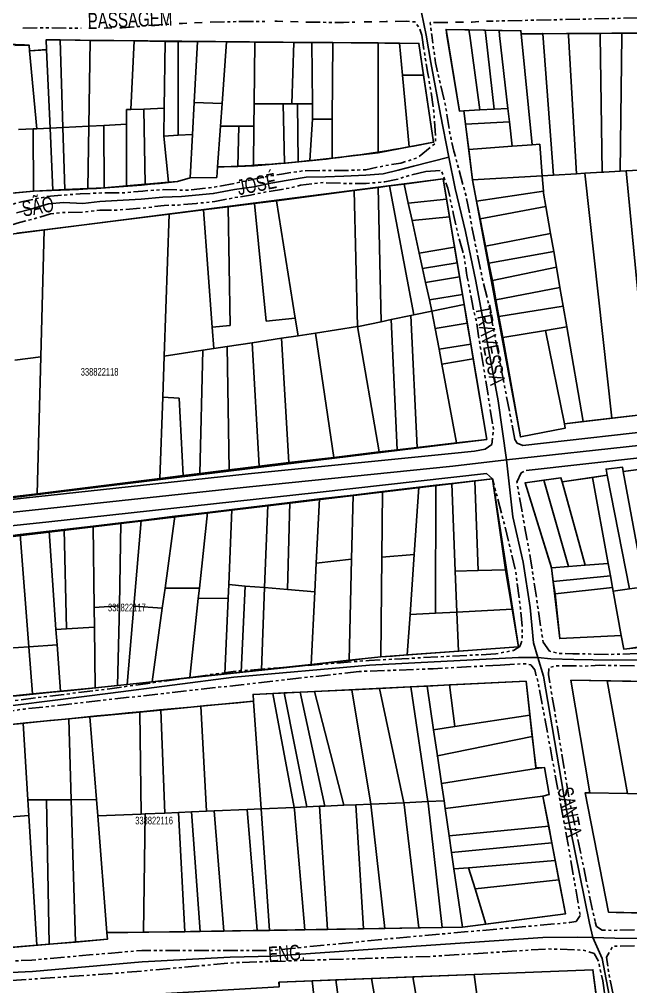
# Model space of a CAD drawing. Extents: x 203614 to 206284, y 4847494 to 4848495.
# Drawn here: x 204706.2 to 204864.8, y 4847713.5 to 4847964.4 of the extents above; entities that cross this region are included whole.
import ezdxf

# ---------------------------------------------------------------- set-up
doc = ezdxf.new("R2010")
doc.units = 0
doc.header["$LTSCALE"] = 1.5
doc.header["$MEASUREMENT"] = 0
doc.linetypes.add('PHANTOMX2', pattern=[5, 2.5, -0.5, 0.5, -0.5, 0.5, -0.5])
for name, color, linetype in [('CD-MALHA-LOTES', 40, 'CONTINUOUS'), ('CD_TXT_QUADRA', 7, 'CONTINUOUS'), ('RU-QUADRAS', 210, 'CONTINUOUS'), ('SV-EIXO-RUA-N-PAV', 6, 'CONTINUOUS'), ('SV-EIXO-RUA-PAV', 20, 'CONTINUOUS'), ('SV-RUA-NAO-PAV-S-GUIA-C-GUIA', 7, 'PHANTOMX2'), ('SV-RUA-PAVIM-S-GUIA-C-GUIA', 7, 'CONTINUOUS'), ('SV-TXT-RUA-N-PAV-S-GUIA-C-GUIA', 7, 'CONTINUOUS')]:
    doc.layers.add(name, color=color, linetype=linetype)
doc.styles.add('ARIAL', font='ARIAL.TTF')

msp = doc.modelspace()

# ---------------------------------------------------------------- linework, layer by layer
at = {"layer": 'CD-MALHA-LOTES'}
for p, q in [((204822.83, 4847961.71), (204816.89, 4847961.82)), ((204816.89, 4847961.82), (204817.11, 4847960.21)), ((204820.35, 4847940.62), (204817.11, 4847960.21)), ((204823.05, 4847960.21), (204822.83, 4847961.71)), ((204822.83, 4847961.71), (204827.04, 4847961.62)), ((204825.68, 4847940.91), (204823.05, 4847960.21)), ((204830.62, 4847961.56), (204827.04, 4847961.62)), ((204827.04, 4847961.62), (204827.2, 4847960.21)), ((204829.35, 4847941.08), (204827.2, 4847960.21)), ((204836.3, 4847961.45), (204830.62, 4847961.56)), ((204830.62, 4847961.56), (204830.76, 4847960.21)), ((204832.92, 4847941.25), (204830.76, 4847960.21)), ((204836.38, 4847960.62), (204836.3, 4847961.45)), ((204841.98, 4847960.66), (204836.38, 4847960.62)), ((204839.18, 4847931.89), (204836.38, 4847960.62)), ((204848.62, 4847960.72), (204841.98, 4847960.66)), ((204844.79, 4847924.02), (204841.98, 4847960.66)), ((204848.62, 4847960.72), (204848.61, 4847960.21)), ((204850.69, 4847924.35), (204848.61, 4847960.21)), ((204856.9, 4847960.78), (204848.62, 4847960.72)), ((204856.9, 4847960.78), (204856.87, 4847960.21)), ((204857.34, 4847924.73), (204856.87, 4847960.21)), ((204862.45, 4847960.82), (204856.9, 4847960.78)), ((204862.01, 4847924.99), (204862.47, 4847960.21)), ((204868.36, 4847960.87), (204862.45, 4847960.82)), ((204862.45, 4847960.82), (204862.47, 4847960.21)), ((204708.73, 4847957.75), (204705.05, 4847957.65)), ((204708.88, 4847956.27), (204708.73, 4847957.75)), ((204716.84, 4847959.06), (204713.18, 4847959.11)), ((204713.18, 4847959.11), (204713.29, 4847956.54)), ((204716.84, 4847959.06), (204717.53, 4847936.39)), ((204724.55, 4847958.96), (204716.84, 4847959.06)), ((204724.24, 4847936.72), (204724.55, 4847958.96)), ((204736, 4847958.8), (204724.55, 4847958.96)), ((204736, 4847958.8), (204735.14, 4847941.03)), ((204744.07, 4847958.69), (204736, 4847958.8)), ((204743.82, 4847941.33), (204744.07, 4847958.69)), ((204747.45, 4847958.67), (204744.07, 4847958.69)), ((204747.45, 4847934.34), (204747.45, 4847958.67)), ((204752.42, 4847958.64), (204747.45, 4847958.67)), ((204752.42, 4847958.64), (204751.59, 4847942.82)), ((204759.92, 4847958.58), (204752.42, 4847958.64)), ((204758.78, 4847942.55), (204759.92, 4847958.58)), ((204767.28, 4847958.53), (204759.92, 4847958.58)), ((204767.28, 4847958.53), (204767.11, 4847942.49)), ((204777.37, 4847958.45), (204767.28, 4847958.53)), ((204776.86, 4847942.49), (204777.37, 4847958.45)), ((204782.09, 4847958.42), (204777.37, 4847958.45)), ((204782.23, 4847942.49), (204782.09, 4847958.42)), ((204787.5, 4847958.38), (204782.09, 4847958.42)), ((204787.5, 4847958.38), (204787.39, 4847938.56)), ((204799.3, 4847958.3), (204787.5, 4847958.38)), ((204804.82, 4847958.23), (204799.3, 4847958.3)), ((204799.3, 4847929.78), (204799.3, 4847958.3)), ((204804.82, 4847958.23), (204805.6, 4847949.97)), ((204809.84, 4847958.16), (204804.82, 4847958.23)), ((204811.05, 4847949.97), (204809.84, 4847958.16)), ((204713.29, 4847956.54), (204708.88, 4847956.27)), ((204710.75, 4847936.05), (204708.88, 4847956.27)), ((204713.29, 4847956.54), (204714.17, 4847936.22)), ((204811.05, 4847949.97), (204805.6, 4847949.97)), ((204805.6, 4847949.97), (204807.36, 4847931.3)), ((204813.64, 4847932.51), (204811.05, 4847949.97)), ((204751.59, 4847942.82), (204751.16, 4847934.56)), ((204751.59, 4847942.82), (204758.78, 4847942.55)), ((204758.78, 4847942.55), (204758.36, 4847936.69)), ((204767.11, 4847942.49), (204767.05, 4847936.69)), ((204774.61, 4847942.49), (204767.11, 4847942.49)), ((204774.95, 4847927.13), (204774.61, 4847942.49)), ((204776.86, 4847942.49), (204774.61, 4847942.49)), ((204776.86, 4847942.49), (204778.35, 4847942.49)), ((204778.51, 4847927.45), (204778.35, 4847942.49)), ((204782.23, 4847942.49), (204778.35, 4847942.49)), ((204782.23, 4847942.49), (204782.26, 4847938.56)), ((204735.14, 4847941.03), (204733.97, 4847940.99)), ((204733.97, 4847937.2), (204733.97, 4847940.99)), ((204735.14, 4847941.03), (204738.48, 4847941.15)), ((204738.48, 4847941.15), (204743.82, 4847941.33)), ((204738.48, 4847941.15), (204738.82, 4847921.65)), ((204743.71, 4847934.11), (204743.82, 4847941.33)), ((204821.52, 4847940.71), (204820.35, 4847940.62)), ((204825.68, 4847940.91), (204821.52, 4847940.71)), ((204821.52, 4847940.71), (204821.95, 4847937.24)), ((204829.35, 4847941.08), (204825.68, 4847940.91)), ((204832.92, 4847941.25), (204829.35, 4847941.08)), ((204833.31, 4847937.85), (204832.92, 4847941.25)), ((204781.52, 4847927.76), (204782.26, 4847938.56)), ((204782.26, 4847938.56), (204787.39, 4847938.56)), ((204787.33, 4847928.39), (204787.39, 4847938.56)), ((204821.95, 4847937.24), (204833.31, 4847937.85)), ((204821.95, 4847937.24), (204822.76, 4847930.68)), ((204834.03, 4847931.51), (204833.31, 4847937.85)), ((204706.04, 4847935.82), (204709.76, 4847936)), ((204710.75, 4847936.05), (204709.76, 4847936)), ((204709.88, 4847919.83), (204709.76, 4847936)), ((204714.17, 4847936.22), (204710.75, 4847936.05)), ((204717.53, 4847936.39), (204714.17, 4847936.22)), ((204714.17, 4847936.22), (204714.87, 4847920.08)), ((204717.53, 4847936.39), (204724.24, 4847936.72)), ((204718.02, 4847920.23), (204717.53, 4847936.39)), ((204724.02, 4847920.5), (204724.24, 4847936.72)), ((204728.1, 4847936.91), (204724.24, 4847936.72)), ((204728.1, 4847936.91), (204733.97, 4847937.2)), ((204728.21, 4847920.71), (204728.1, 4847936.91)), ((204733.97, 4847937.2), (204733.97, 4847921.19)), ((204758.36, 4847936.69), (204757.61, 4847926.12)), ((204763.15, 4847936.69), (204758.36, 4847936.69)), ((204763.15, 4847936.69), (204762.84, 4847926.28)), ((204767.05, 4847936.69), (204763.15, 4847936.69)), ((204766.94, 4847926.4), (204767.05, 4847936.69)), ((204743.71, 4847934.11), (204747.45, 4847934.34)), ((204744.92, 4847922.14), (204743.71, 4847934.11)), ((204747.45, 4847934.34), (204751.16, 4847934.56)), ((204750.49, 4847923.28), (204751.16, 4847934.56)), ((204807.36, 4847931.3), (204813.64, 4847932.51)), ((204787.33, 4847928.39), (204799.3, 4847929.78)), ((204799.3, 4847929.78), (204807.36, 4847931.3)), ((204822.76, 4847930.68), (204834.03, 4847931.51)), ((204822.76, 4847930.68), (204823.73, 4847922.81)), ((204839.18, 4847931.89), (204834.03, 4847931.51)), ((204841.2, 4847932.04), (204839.18, 4847931.89)), ((204841.83, 4847923.85), (204841.2, 4847932.04)), ((204774.95, 4847927.13), (204778.51, 4847927.45)), ((204778.51, 4847927.45), (204781.52, 4847927.76)), ((204781.52, 4847927.76), (204781.86, 4847927.76)), ((204781.86, 4847927.76), (204787.33, 4847928.39)), ((204757.41, 4847923.41), (204757.61, 4847926.12)), ((204757.61, 4847926.12), (204762.84, 4847926.28)), ((204762.84, 4847926.28), (204766.94, 4847926.4)), ((204766.94, 4847926.4), (204767.12, 4847926.41)), ((204767.12, 4847926.41), (204774.95, 4847927.13)), ((204857.34, 4847924.73), (204852.84, 4847924.47)), ((204857.84, 4847924.76), (204857.34, 4847924.73)), ((204862.01, 4847924.99), (204857.84, 4847924.76)), ((204863.61, 4847925.09), (204862.01, 4847924.99)), ((204868.59, 4847925.37), (204863.61, 4847925.09)), ((204869.62, 4847862.05), (204863.61, 4847925.09)), ((204744.92, 4847922.14), (204747.23, 4847922.33)), ((204747.23, 4847922.33), (204750.49, 4847923.28)), ((204750.49, 4847923.28), (204757.41, 4847923.41)), ((204816.15, 4847923.02), (204806.01, 4847921.69)), ((204817.02, 4847917.79), (204816.15, 4847923.02)), ((204823.73, 4847922.81), (204841.83, 4847923.85)), ((204823.73, 4847922.81), (204823.75, 4847922.65)), ((204823.75, 4847922.65), (204824.81, 4847917.27)), ((204844.79, 4847924.02), (204841.83, 4847923.85)), ((204841.83, 4847923.85), (204842.14, 4847919.81)), ((204850.69, 4847924.35), (204844.79, 4847924.02)), ((204852.84, 4847924.47), (204850.69, 4847924.35)), ((204852.84, 4847924.47), (204859.9, 4847860.92)), ((204703.21, 4847919.19), (204709.88, 4847919.83)), ((204709.88, 4847919.83), (204714.87, 4847920.08)), ((204714.87, 4847920.08), (204718.02, 4847920.23)), ((204718.02, 4847920.23), (204724.02, 4847920.5)), ((204724.02, 4847920.5), (204728.21, 4847920.71)), ((204728.21, 4847920.71), (204733.97, 4847921.19)), ((204733.97, 4847921.19), (204738.82, 4847921.65)), ((204738.82, 4847921.65), (204739.08, 4847921.65)), ((204739.08, 4847921.65), (204744.92, 4847922.14)), ((204793.08, 4847920), (204772.9, 4847917.35)), ((204799.26, 4847920.81), (204793.08, 4847920)), ((204793.89, 4847884.688469), (204793.08, 4847920)), ((204802.19, 4847921.19), (204799.26, 4847920.81)), ((204800.06, 4847885.96), (204799.26, 4847920.81)), ((204806.01, 4847921.69), (204802.19, 4847921.19)), ((204802.19, 4847921.19), (204808.57, 4847887.74)), ((204807.1, 4847916.71), (204806.01, 4847921.69)), ((204824.81, 4847917.27), (204842.14, 4847919.81)), ((204842.14, 4847919.81), (204842.18, 4847919.33)), ((204772.9, 4847917.35), (204767.22, 4847916.65)), ((204772.9, 4847917.35), (204777.78, 4847886.87)), ((204817.02, 4847917.79), (204807.1, 4847916.71)), ((204817.79, 4847913.17), (204817.02, 4847917.79)), ((204824.81, 4847917.27), (204825.73, 4847912.66)), ((204842.79, 4847915.82), (204842.18, 4847919.33)), ((204753.97, 4847914.99), (204745.09, 4847913.88)), ((204760.38, 4847915.79), (204753.97, 4847914.99)), ((204753.97, 4847914.99), (204756.21, 4847884.56)), ((204767.22, 4847916.65), (204760.38, 4847915.79)), ((204760.92, 4847885.01), (204760.38, 4847915.79)), ((204767.22, 4847916.65), (204770.22, 4847886.13)), ((204808.07, 4847912.24), (204807.1, 4847916.71)), ((204825.73, 4847912.66), (204842.79, 4847915.82)), ((204844, 4847908.85), (204842.79, 4847915.82)), ((204745.09, 4847913.88), (204712.68, 4847909.83)), ((204745.09, 4847913.88), (204743.79, 4847877.02)), ((204808.07, 4847912.24), (204817.79, 4847913.17)), ((204808.07, 4847912.24), (204809.92, 4847903.77)), ((204819.1, 4847905.34), (204817.79, 4847913.17)), ((204825.73, 4847912.66), (204827.13, 4847905.57)), ((204712.68, 4847909.83), (204705.54, 4847908.94)), ((204712.68, 4847909.83), (204711.79, 4847876.88)), ((204827.13, 4847905.57), (204844, 4847908.85)), ((204844, 4847908.85), (204844.81, 4847904.19)), ((204809.92, 4847903.77), (204819.1, 4847905.34)), ((204819.78, 4847901.28), (204819.1, 4847905.34)), ((204827.13, 4847905.57), (204828.01, 4847901.14)), ((204809.92, 4847903.77), (204810.79, 4847899.75)), ((204828.01, 4847901.14), (204844.81, 4847904.19)), ((204844.81, 4847904.19), (204845.51, 4847900.13)), ((204810.79, 4847899.75), (204819.78, 4847901.28)), ((204810.79, 4847899.75), (204811.58, 4847896.14)), ((204820.39, 4847897.57), (204819.78, 4847901.28)), ((204828.01, 4847901.14), (204828.83, 4847896.98)), ((204828.89, 4847896.65), (204845.51, 4847900.13)), ((204845.51, 4847900.13), (204846.43, 4847894.87)), ((204811.58, 4847896.14), (204820.39, 4847897.57)), ((204821.15, 4847893.07), (204820.39, 4847897.57)), ((204811.58, 4847896.14), (204812.56, 4847891.65)), ((204828.83, 4847896.98), (204828.89, 4847896.65)), ((204828.89, 4847896.65), (204829.79, 4847891.67)), ((204829.79, 4847891.67), (204846.43, 4847894.87)), ((204846.43, 4847894.87), (204847.27, 4847890)), ((204812.56, 4847891.65), (204821.15, 4847893.07)), ((204821.58, 4847890.47), (204821.15, 4847893.07)), ((204813.2, 4847888.71), (204812.56, 4847891.65)), ((204821.58, 4847890.47), (204813.2, 4847888.71)), ((204822.39, 4847885.62), (204821.58, 4847890.47)), ((204829.79, 4847891.67), (204830.59, 4847887.29)), ((204830.59, 4847887.29), (204847.27, 4847890)), ((204848.21, 4847884.61), (204847.27, 4847890)), ((204802.67, 4847886.51), (204807.72, 4847887.56)), ((204808.57, 4847887.74), (204807.72, 4847887.56)), ((204809.36, 4847853.32), (204807.72, 4847887.56)), ((204813.2, 4847888.71), (204808.57, 4847887.74)), ((204814.05, 4847884.25), (204813.2, 4847888.71)), ((204830.59, 4847887.29), (204831.58, 4847881.88)), ((204756.21, 4847884.56), (204760.92, 4847885.01)), ((204756.21, 4847884.56), (204756.62, 4847878.99)), ((204770.22, 4847886.13), (204777.78, 4847886.87)), ((204777.78, 4847886.87), (204778.51, 4847882.33)), ((204783.06, 4847883.03), (204793.89, 4847884.688469)), ((204793.89, 4847884.688469), (204794.17, 4847884.73)), ((204793.89, 4847884.688469), (204799.58, 4847852.17)), ((204800.06, 4847885.96), (204794.17, 4847884.73)), ((204800.06, 4847885.96), (204802.67, 4847886.51)), ((204804.23, 4847852.72), (204802.67, 4847886.51)), ((204822.39, 4847885.62), (204814.05, 4847884.25)), ((204823.3, 4847880.16), (204822.39, 4847885.62)), ((204842.66, 4847883.7), (204848.21, 4847884.61)), ((204848.21, 4847884.61), (204852.47, 4847860.06)), ((204774.25, 4847881.68), (204778.51, 4847882.33)), ((204778.51, 4847882.33), (204783.06, 4847883.03)), ((204783.06, 4847883.03), (204787.75, 4847850.77)), ((204814.05, 4847884.25), (204815.07, 4847878.83)), ((204842.66, 4847883.7), (204831.58, 4847881.88)), ((204847.59, 4847859.5), (204842.66, 4847883.7)), ((204760.11, 4847879.51), (204766.64, 4847880.51)), ((204766.64, 4847880.51), (204774.25, 4847881.68)), ((204766.64, 4847880.51), (204768.45, 4847848.5)), ((204776.07, 4847849.4), (204774.25, 4847881.68)), ((204815.07, 4847878.83), (204823.3, 4847880.16)), ((204823.94, 4847876.3), (204823.3, 4847880.16)), ((204831.58, 4847881.88), (204836.17, 4847856.08)), ((204743.41, 4847866.36), (204743.79, 4847877.02)), ((204743.79, 4847877.02), (204753.84, 4847878.56)), ((204753.07, 4847846.59), (204753.84, 4847878.56)), ((204756.62, 4847878.99), (204753.84, 4847878.56)), ((204760.11, 4847879.51), (204756.62, 4847878.99)), ((204760.62, 4847847.53), (204760.11, 4847879.51)), ((204815.8, 4847874.92), (204815.07, 4847878.83)), ((204705.08, 4847875.98), (204711.79, 4847876.88)), ((204710.83, 4847841.34), (204711.79, 4847876.88)), ((204823.94, 4847876.3), (204815.8, 4847874.92)), ((204819.61, 4847854.53), (204815.8, 4847874.92)), ((204827.42, 4847855.45), (204823.94, 4847876.3)), ((204742.67, 4847845.3), (204743.41, 4847866.36)), ((204747.68, 4847866.14), (204743.41, 4847866.36)), ((204748.74, 4847846.05), (204747.68, 4847866.14)), ((204859.9, 4847860.92), (204869.62, 4847862.05)), ((204847.59, 4847859.5), (204852.47, 4847860.06)), ((204847.74, 4847858.34), (204847.59, 4847859.5)), ((204852.47, 4847860.06), (204859.9, 4847860.92)), ((204836.17, 4847856.08), (204847.74, 4847858.34)), ((204809.36, 4847853.32), (204819.61, 4847854.53)), ((204819.61, 4847854.53), (204827.42, 4847855.45)), ((204787.75, 4847850.77), (204799.58, 4847852.17)), ((204799.58, 4847852.17), (204804.23, 4847852.72)), ((204804.23, 4847852.72), (204809.36, 4847853.32)), ((204776.07, 4847849.4), (204787.75, 4847850.77)), ((204753.07, 4847846.59), (204760.62, 4847847.53)), ((204760.62, 4847847.53), (204768.45, 4847848.5)), ((204768.45, 4847848.5), (204776.07, 4847849.4)), ((204858.39, 4847847.73), (204862.68, 4847848.21)), ((204858.64, 4847846.13), (204858.39, 4847847.73)), ((204862.68, 4847848.21), (204862.83, 4847847.1)), ((204869.58, 4847847.98), (204862.83, 4847847.1)), ((204862.83, 4847847.1), (204867.54, 4847821.42)), ((204710.83, 4847841.34), (204742.67, 4847845.3)), ((204742.67, 4847845.3), (204748.74, 4847846.05)), ((204748.74, 4847846.05), (204753.07, 4847846.59)), ((204824.36, 4847844.7), (204818.36, 4847844)), ((204828.91, 4847845.23), (204824.36, 4847844.7)), ((204825.18, 4847821.39), (204824.36, 4847844.7)), ((204832.34, 4847821.61), (204828.91, 4847845.23)), ((204842.28, 4847844.88), (204837.39, 4847844.19)), ((204846.68, 4847845.49), (204842.28, 4847844.88)), ((204848.63, 4847822.48), (204842.28, 4847844.88)), ((204846.98, 4847844.4), (204846.68, 4847845.49)), ((204854.86, 4847845.57), (204846.98, 4847844.4)), ((204846.98, 4847844.4), (204852.98, 4847822.8)), ((204858.64, 4847846.13), (204854.86, 4847845.57)), ((204858.92, 4847823.25), (204854.86, 4847845.57)), ((204864.44, 4847816.64), (204858.64, 4847846.13)), ((204800.41, 4847841.91), (204792.8, 4847841.01)), ((204800.24, 4847824.88), (204800.41, 4847841.91)), ((204809.82, 4847843.01), (204800.41, 4847841.91)), ((204808.62, 4847825.58), (204809.82, 4847843.01)), ((204814.25, 4847843.52), (204809.82, 4847843.01)), ((204814.11, 4847810.33), (204814.25, 4847843.52)), ((204814.25, 4847843.52), (204818.36, 4847844)), ((204818.36, 4847844), (204819.26, 4847821.22)), ((204837.39, 4847844.19), (204844.17, 4847822.48)), ((204702.05, 4847840.25), (204710.83, 4847841.34)), ((204784.05, 4847839.98), (204776.41, 4847839.06)), ((204784.05, 4847839.98), (204783.23, 4847823.3)), ((204792.8, 4847841.01), (204784.05, 4847839.98)), ((204792.8, 4847841.01), (204792.36, 4847824.36)), ((204761.36, 4847837.26), (204754.99, 4847836.49)), ((204760.52, 4847817.76), (204761.36, 4847837.26)), ((204770.68, 4847838.38), (204761.36, 4847837.26)), ((204769.83, 4847816.98), (204770.68, 4847838.38)), ((204776.41, 4847839.06), (204770.68, 4847838.38)), ((204775.73, 4847816.48), (204776.41, 4847839.06)), ((204737.77, 4847834.43), (204732.57, 4847833.8)), ((204737.77, 4847834.43), (204735.91, 4847812.17)), ((204746.58, 4847835.48), (204737.77, 4847834.43)), ((204744, 4847816.84), (204746.58, 4847835.48)), ((204754.99, 4847836.49), (204746.58, 4847835.48)), ((204752.91, 4847816.84), (204754.99, 4847836.49)), ((204717.84, 4847832.07), (204713.91, 4847831.6)), ((204717.84, 4847832.07), (204725.4, 4847832.96)), ((204718.45, 4847806.26), (204717.84, 4847832.07)), ((204732.57, 4847833.8), (204725.4, 4847832.96)), ((204725.4, 4847832.96), (204725.62, 4847811.81)), ((204732.15, 4847812.26), (204732.57, 4847833.8)), ((204706.4, 4847830.72), (204700.98, 4847830.08)), ((204713.91, 4847831.6), (204706.4, 4847830.72)), ((204708.69, 4847801.65), (204706.4, 4847830.72)), ((204713.91, 4847831.6), (204715.72, 4847806.09)), ((204792.36, 4847824.36), (204783.23, 4847823.3)), ((204791.8, 4847798.16), (204792.36, 4847824.36)), ((204799.98, 4847799.02), (204800.24, 4847824.88)), ((204800.24, 4847824.88), (204808.62, 4847825.58)), ((204808.62, 4847825.58), (204807.54, 4847809.99)), ((204782.84, 4847815.88), (204783.23, 4847823.3)), ((204844.17, 4847822.48), (204844.22, 4847822.15)), ((204844.22, 4847822.15), (204848.63, 4847822.48)), ((204844.22, 4847822.15), (204844.7, 4847818.57)), ((204848.63, 4847822.48), (204852.98, 4847822.8)), ((204852.98, 4847822.8), (204858.92, 4847823.25)), ((204858.92, 4847823.25), (204859.5, 4847820.04)), ((204819.26, 4847821.22), (204825.18, 4847821.39)), ((204819.26, 4847821.22), (204819.68, 4847810.62)), ((204825.18, 4847821.39), (204832.34, 4847821.61)), ((204834.05, 4847811.36), (204832.34, 4847821.61)), ((204859.5, 4847820.04), (204844.7, 4847818.57)), ((204859.5, 4847820.04), (204860.05, 4847817.01)), ((204743.28, 4847811.63), (204744, 4847816.84)), ((204744, 4847816.84), (204752.91, 4847816.84)), ((204752.63, 4847814.15), (204752.91, 4847816.84)), ((204760.37, 4847814.26), (204760.52, 4847817.76)), ((204760.52, 4847817.76), (204764.82, 4847817.4)), ((204764.82, 4847817.4), (204763.71, 4847795.08)), ((204764.82, 4847817.4), (204769.83, 4847816.98)), ((204768.98, 4847795.66), (204769.83, 4847816.98)), ((204769.83, 4847816.98), (204775.73, 4847816.48)), ((204844.7, 4847818.57), (204845.18, 4847815.4)), ((204845.18, 4847815.4), (204860.05, 4847817.01)), ((204860.22, 4847816.09), (204860.05, 4847817.01)), ((204868.32, 4847817.16), (204864.44, 4847816.64)), ((204775.73, 4847816.48), (204782.84, 4847815.88)), ((204781.9, 4847797.07), (204782.84, 4847815.88)), ((204845.18, 4847815.4), (204846.39, 4847803.75)), ((204860.22, 4847816.09), (204864.44, 4847816.64)), ((204862.33, 4847804.52), (204860.22, 4847816.09)), ((204725.62, 4847811.81), (204732.15, 4847812.26)), ((204725.67, 4847806.7), (204725.62, 4847811.81)), ((204732.15, 4847812.26), (204731.7, 4847791.6)), ((204735.91, 4847812.17), (204734.22, 4847791.85)), ((204743.28, 4847811.63), (204735.91, 4847812.17)), ((204750.46, 4847793.63), (204752.63, 4847814.15)), ((204760.37, 4847814.26), (204752.63, 4847814.15)), ((204759.52, 4847794.62), (204760.37, 4847814.26)), ((204740.63, 4847792.55), (204743.28, 4847811.63)), ((204807.54, 4847809.99), (204806.82, 4847799.53)), ((204814.11, 4847810.33), (204807.54, 4847809.99)), ((204819.68, 4847810.62), (204814.11, 4847810.33)), ((204819.68, 4847810.62), (204834.05, 4847811.36)), ((204820.08, 4847800.51), (204819.68, 4847810.62)), ((204835.67, 4847801.66), (204834.05, 4847811.36)), ((204718.45, 4847806.26), (204715.72, 4847806.09)), ((204715.72, 4847806.09), (204716, 4847802.17)), ((204725.67, 4847806.7), (204718.45, 4847806.26)), ((204725.84, 4847791), (204725.67, 4847806.7)), ((204846.39, 4847803.75), (204862.33, 4847804.52)), ((204862.33, 4847804.52), (204862.96, 4847801.02)), ((204716, 4847802.17), (204708.69, 4847801.65)), ((204716, 4847802.17), (204716.86, 4847790.12)), ((204862.96, 4847801.02), (204871.11, 4847801.96)), ((204708.69, 4847801.65), (204703.36, 4847801.28)), ((204709.66, 4847789.41), (204708.69, 4847801.65)), ((204803.01, 4847799.23), (204799.98, 4847799.02)), ((204806.82, 4847799.53), (204803.01, 4847799.23)), ((204806.82, 4847799.53), (204820.08, 4847800.51)), ((204820.08, 4847800.51), (204835.67, 4847801.66)), ((204768.98, 4847795.66), (204781.9, 4847797.07)), ((204781.9, 4847797.07), (204791.8, 4847798.16)), ((204791.8, 4847798.16), (204799.15, 4847798.96)), ((204799.15, 4847798.96), (204799.98, 4847799.02)), ((204750.46, 4847793.63), (204759.52, 4847794.62)), ((204759.52, 4847794.62), (204763.71, 4847795.08)), ((204763.71, 4847795.08), (204768.98, 4847795.66)), ((204731.7, 4847791.6), (204734.22, 4847791.85)), ((204734.22, 4847791.85), (204740.63, 4847792.55)), ((204740.63, 4847792.55), (204750.46, 4847793.63)), ((204817.77, 4847791.72), (204812, 4847791.44)), ((204817.77, 4847791.72), (204837.62, 4847792.67)), ((204819.16, 4847780.91), (204817.77, 4847791.72)), ((204837.62, 4847792.67), (204838.63, 4847783.89)), ((204858.64, 4847792.78), (204849.27, 4847792.95)), ((204849.27, 4847792.95), (204854.21, 4847763.75)), ((204863.96, 4847763.57), (204858.64, 4847792.78)), ((204872.8, 4847792.53), (204858.64, 4847792.78)), ((204700.41, 4847788.5), (204709.66, 4847789.41)), ((204709.66, 4847789.41), (204716.86, 4847790.12)), ((204716.86, 4847790.12), (204725.84, 4847791)), ((204731.7, 4847791.6), (204725.84, 4847791)), ((204772, 4847789.52), (204766.82, 4847789.28)), ((204766.82, 4847789.28), (204766.95, 4847787.48)), ((204774.9, 4847789.66), (204772, 4847789.52)), ((204772, 4847789.52), (204777.5, 4847759.95)), ((204774.9, 4847789.66), (204779.08, 4847789.86)), ((204780.82, 4847760.1), (204774.9, 4847789.66)), ((204782.74, 4847790.04), (204779.08, 4847789.86)), ((204779.08, 4847789.86), (204785.43, 4847760.29)), ((204782.74, 4847790.04), (204792.41, 4847790.5)), ((204790.35, 4847760.51), (204782.74, 4847790.04)), ((204799.64, 4847790.85), (204792.41, 4847790.5)), ((204792.41, 4847790.5), (204797.37, 4847760.81)), ((204807.77, 4847791.24), (204799.64, 4847790.85)), ((204805.92, 4847761.18), (204799.64, 4847790.85)), ((204812, 4847791.44), (204807.77, 4847791.24)), ((204812.17, 4847761.45), (204807.77, 4847791.24)), ((204813.66, 4847780.07), (204812, 4847791.44)), ((204766.95, 4847787.48), (204753.31, 4847786.19)), ((204768.91, 4847759.58), (204766.95, 4847787.48)), ((204737.45, 4847784.68), (204724.52, 4847783.46)), ((204742.88, 4847785.2), (204737.45, 4847784.68)), ((204737.82, 4847758.23), (204737.45, 4847784.68)), ((204753.31, 4847786.19), (204742.88, 4847785.2)), ((204743.95, 4847758.49), (204742.88, 4847785.2)), ((204754.73, 4847758.96), (204753.31, 4847786.19)), ((204707.22, 4847781.8), (204700.54, 4847781.09)), ((204707.92, 4847781.88), (204707.22, 4847781.8)), ((204707.22, 4847781.8), (204708.43, 4847761.89)), ((204719.06, 4847782.94), (204707.92, 4847781.88)), ((204724.52, 4847783.46), (204719.06, 4847782.94)), ((204719.68, 4847761.94), (204719.06, 4847782.94)), ((204726.21, 4847761.97), (204724.52, 4847783.46)), ((204838.63, 4847783.89), (204819.16, 4847780.91)), ((204839.26, 4847778.39), (204838.63, 4847783.89)), ((204813.66, 4847780.07), (204819.16, 4847780.91)), ((204813.66, 4847780.07), (204814.65, 4847773.3)), ((204839.26, 4847778.39), (204814.65, 4847773.3)), ((204840.22, 4847770.09), (204839.26, 4847778.39)), ((204814.65, 4847773.3), (204815.7, 4847766.14)), ((204840.22, 4847770.09), (204815.7, 4847766.14)), ((204842.42, 4847770.29), (204840.22, 4847770.09)), ((204843.62, 4847763.3), (204842.42, 4847770.29)), ((204816.36, 4847761.64), (204815.7, 4847766.14)), ((204713.24, 4847761.91), (204708.43, 4847761.89)), ((204708.67, 4847757.85), (204708.43, 4847761.89)), ((204713.24, 4847761.91), (204719.68, 4847761.94)), ((204713.99, 4847724.47), (204713.24, 4847761.91)), ((204719.68, 4847761.94), (204726.21, 4847761.97)), ((204720.78, 4847725.04), (204719.68, 4847761.94)), ((204726.21, 4847761.97), (204726.54, 4847757.74)), ((204816.36, 4847761.64), (204812.17, 4847761.45)), ((204816.65, 4847759.67), (204816.36, 4847761.64)), ((204842.02, 4847762.9), (204816.65, 4847759.67)), ((204842.02, 4847762.9), (204843.62, 4847763.3)), ((204843.5, 4847755.1), (204842.02, 4847762.9)), ((204859.02, 4847732.76), (204853, 4847763.77)), ((204853, 4847763.77), (204854.21, 4847763.75)), ((204854.21, 4847763.75), (204863.96, 4847763.57)), ((204863.96, 4847763.57), (204874.02, 4847763.39)), ((204765.33, 4847759.42), (204756.71, 4847759.05)), ((204765.33, 4847759.42), (204768.91, 4847759.58)), ((204767.92, 4847728), (204765.33, 4847759.42)), ((204777.5, 4847759.95), (204768.91, 4847759.58)), ((204768.91, 4847759.58), (204771.13, 4847728.06)), ((204777.5, 4847759.95), (204780.82, 4847760.1)), ((204777.5, 4847759.95), (204777.62, 4847759.3)), ((204777.62, 4847759.3), (204780.28, 4847728.22)), ((204784.09, 4847760.24), (204780.82, 4847760.1)), ((204785.43, 4847760.29), (204784.09, 4847760.24)), ((204786.14, 4847728.32), (204784.09, 4847760.24)), ((204785.43, 4847760.29), (204790.35, 4847760.51)), ((204793.5, 4847760.64), (204790.35, 4847760.51)), ((204793.5, 4847760.64), (204797.37, 4847760.81)), ((204795.49, 4847728.48), (204793.5, 4847760.64)), ((204805.92, 4847761.18), (204797.37, 4847760.81)), ((204797.37, 4847760.81), (204801.01, 4847728.58)), ((204805.92, 4847761.18), (204812.17, 4847761.45)), ((204806.02, 4847760.7), (204805.92, 4847761.18)), ((204809.85, 4847728.73), (204806.02, 4847760.7)), ((204812.22, 4847761.1), (204812.17, 4847761.45)), ((204815.87, 4847728.84), (204812.22, 4847761.1)), ((204817.68, 4847752.61), (204816.65, 4847759.67)), ((204703, 4847757.45), (204708.67, 4847757.85)), ((204710.72, 4847724.19), (204708.67, 4847757.85)), ((204726.54, 4847757.74), (204737.82, 4847758.23)), ((204726.54, 4847757.74), (204728.92, 4847727.53)), ((204738.82, 4847758.27), (204737.82, 4847758.23)), ((204738.45, 4847727.61), (204738.82, 4847758.27)), ((204738.82, 4847758.27), (204743.95, 4847758.49)), ((204743.95, 4847758.49), (204747.48, 4847758.64)), ((204747.48, 4847758.64), (204750.88, 4847758.79)), ((204747.48, 4847758.64), (204749.15, 4847727.7)), ((204750.88, 4847758.79), (204754.73, 4847758.96)), ((204753.1, 4847727.74), (204750.88, 4847758.79)), ((204754.73, 4847758.96), (204756.71, 4847759.05)), ((204759.29, 4847727.85), (204756.71, 4847759.05)), ((204843.5, 4847755.1), (204817.68, 4847752.61)), ((204844.32, 4847750.78), (204843.5, 4847755.1)), ((204817.68, 4847752.61), (204818.32, 4847748.24)), ((204844.32, 4847750.78), (204818.32, 4847748.24)), ((204845.19, 4847746.16), (204844.32, 4847750.78)), ((204818.32, 4847748.24), (204818.94, 4847744)), ((204818.94, 4847744), (204822.72, 4847744.31)), ((204845.19, 4847746.16), (204822.72, 4847744.31)), ((204822.72, 4847744.31), (204824.4, 4847738.85)), ((204846.14, 4847741.15), (204845.19, 4847746.16)), ((204821.15, 4847728.93), (204818.94, 4847744)), ((204846.14, 4847741.15), (204824.4, 4847738.85)), ((204847.82, 4847732.32), (204846.14, 4847741.15)), ((204824.4, 4847738.85), (204827.21, 4847729.69)), ((204827.21, 4847729.69), (204847.82, 4847732.32)), ((204883.78, 4847732.27), (204859.02, 4847732.76)), ((204827.21, 4847729.69), (204821.15, 4847728.93)), ((204728.92, 4847727.53), (204738.45, 4847727.61)), ((204729.06, 4847725.75), (204728.92, 4847727.53)), ((204749.15, 4847727.7), (204738.45, 4847727.61)), ((204749.15, 4847727.7), (204753.1, 4847727.74)), ((204753.1, 4847727.74), (204759.29, 4847727.85)), ((204759.29, 4847727.85), (204767.92, 4847728)), ((204771.13, 4847728.06), (204767.92, 4847728)), ((204771.13, 4847728.06), (204780.28, 4847728.22)), ((204780.28, 4847728.22), (204786.14, 4847728.32)), ((204786.14, 4847728.32), (204795.49, 4847728.48)), ((204801.01, 4847728.58), (204795.49, 4847728.48)), ((204801.01, 4847728.58), (204809.85, 4847728.73)), ((204809.85, 4847728.73), (204815.87, 4847728.84)), ((204815.87, 4847728.84), (204821.15, 4847728.93)), ((204701.48, 4847723.41), (204710.72, 4847724.19)), ((204710.72, 4847724.19), (204713.99, 4847724.47)), ((204713.99, 4847724.47), (204720.78, 4847725.04)), ((204720.78, 4847725.04), (204729.06, 4847725.75)), ((204808.27, 4847715.98), (204824.14, 4847716.62)), ((204824.14, 4847716.62), (204825.56, 4847706.04)), ((204782.2, 4847714.94), (204773.54, 4847714.59)), ((204773.54, 4847714.59), (204773.64, 4847713.45)), ((204788.29, 4847715.19), (204782.2, 4847714.94)), ((204782.2, 4847714.94), (204785.96, 4847681.81)), ((204797.52, 4847715.55), (204788.29, 4847715.19)), ((204788.29, 4847715.19), (204792.97, 4847682.3)), ((204808.27, 4847715.98), (204797.52, 4847715.55)), ((204797.52, 4847715.55), (204803.18, 4847683.01)), ((204813.82, 4847683.74), (204808.27, 4847715.98))]:
    msp.add_line(p, q, dxfattribs=at)
at = {"layer": 'CD-MALHA-LOTES', "flags": 128}
msp.add_lwpolyline([(204856.3, 4847707.46), (204854.98, 4847717.85), (204824.14, 4847716.62)], dxfattribs=at)
at = {"layer": 'CD-MALHA-LOTES'}
for p in [(204836.38, 4847960.62), (204841.98, 4847960.66), (204760.37, 4847814.26), (204814.65, 4847773.3)]:
    msp.add_point(p, dxfattribs=at)
at = {"layer": 'RU-QUADRAS', "color": 6, "linetype": 'Continuous'}
for points in [[(204869.62, 4847862.05), (204847.59, 4847859.49), (204847.74, 4847858.34), (204836.17, 4847856.08), (204823.73, 4847922.81), (204821.52, 4847940.71), (204820.35, 4847940.62), (204816.89, 4847961.82), (204836.3, 4847961.45), (204836.38, 4847960.62), (204895.23, 4847961.08, -0.0259973616)], [(204690.31, 4847956.31, -0.0681663518), (204708.73, 4847957.75), (204708.87, 4847956.27), (204713.29, 4847956.55), (204713.18, 4847959.11), (204809.84, 4847958.16), (204813.64, 4847932.51, -0.0404423803), (204757.61, 4847926.12), (204757.41, 4847923.41), (204750.56, 4847923.28), (204747.23, 4847922.33, -0.0198125524), (204709.88, 4847919.83), (204693.66, 4847918.26)], [(204887.26, 4847802.63, 0.0367003346), (204862.96, 4847801.02), (204862.33, 4847804.53), (204846.39, 4847803.75), (204844.22, 4847822.15), (204837.39, 4847844.19), (204846.68, 4847845.49), (204846.98, 4847844.4), (204858.64, 4847846.13), (204858.39, 4847847.73), (204862.68, 4847848.21), (204862.83, 4847847.1), (204904.08, 4847852.48)]]:
    msp.add_lwpolyline(points, format="xyb", dxfattribs=at)
msp.add_lwpolyline([(204587.56, 4847892.3), (204646.01, 4847901.23), (204816.15, 4847923.02), (204827.42, 4847855.45), (204658.78, 4847834.78), (204636.89, 4847833.27), (204601.25, 4847826.77)], close=True, dxfattribs=at)
for points in [[(204607.02, 4847815.22), (204636.96, 4847822.09), (204828.91, 4847845.23), (204835.67, 4847801.66), (204799.98, 4847799.02, -0.0052673764), (204669.87, 4847785.49, 0.022448682), (204614.91, 4847777.89)], [(204617.35, 4847770.74), (204636.96, 4847774.26, -0.0061217286), (204766.95, 4847787.48), (204766.82, 4847789.28), (204837.62, 4847792.67), (204840.21, 4847770.19), (204842.42, 4847770.29), (204843.62, 4847763.3), (204842.02, 4847762.9), (204847.82, 4847732.32), (204821.15, 4847728.93), (204728.93, 4847727.43), (204729.06, 4847725.75), (204636.96, 4847717.85), (204629.08, 4847716.56)], [(204849.27, 4847792.95), (205010.32, 4847790.32), (205005.93, 4847760.48), (205004.51, 4847760.63), (205001.32, 4847729.32, 0.0117101573), (204922.78, 4847732.38, -0.0113044346), (204859.02, 4847732.76), (204853, 4847763.77), (204854.21, 4847763.75)], [(204635.56, 4847703.48), (204708.84, 4847707.71), (204708.82, 4847709.59), (204773.61, 4847713.45), (204773.61, 4847714.6), (204854.98, 4847717.85), (204863.4, 4847651.67), (204808.9, 4847650.14), (204809.03, 4847647.46), (204800.04, 4847646.12), (204799.76, 4847649.76, -0.0056288869), (204648.59, 4847647.08), (204644.72, 4847666.95)]]:
    msp.add_lwpolyline(points, format="xyb", close=True, dxfattribs=at)
at = {"layer": 'SV-EIXO-RUA-N-PAV', "flags": 128}
for points in [[(204811.758213, 4847960.331841), (204810.539025, 4847966.15359)], [(204811.76, 4847960.33), (204812.98, 4847953.22), (204815.41, 4847939.72), (204817.63, 4847928.69), (204819.27, 4847920.53), (204821.91, 4847909.41), (204824.65, 4847896.52), (204830.44, 4847865.4), (204832.55, 4847850.13), (204834.24, 4847835.38), (204836.85, 4847823.61), (204838.68, 4847811.8), (204839.55, 4847802.69), (204840.73, 4847798.83), (204842.2, 4847794.03), (204847.85, 4847760.66), (204854.1, 4847729.94), (204854.98, 4847726.24), (204857.35, 4847720.8), (204862.04, 4847696.31), (204865.57, 4847677.6)], [(204817.63, 4847928.69), (204808.45, 4847926.29), (204804.45, 4847925.26), (204800.59, 4847924.35), (204796.07, 4847923.97), (204790.4, 4847923.71), (204785.63, 4847923.58), (204780.6, 4847923.45), (204775.96, 4847922.68), (204771.45, 4847921.9), (204767.06, 4847921), (204762.03, 4847920.23), (204756.49, 4847919.2), (204748.24, 4847918.42), (204743.47, 4847918.29), (204737.79, 4847917.78), (204731.6, 4847917.39), (204727.09, 4847917.13), (204722.71, 4847916.62), (204717.68, 4847916.93), (204713.74, 4847916.52), (204709.23, 4847915.16), (204705.51, 4847914.24)], [(204636.98, 4847777.28), (204650.66, 4847779.38), (204690.07, 4847784.62), (204729.84, 4847789.57), (204761.87, 4847793.71), (204796.99, 4847796.89), (204835.67, 4847798.82), (204840.73, 4847798.83), (204844.06, 4847798.47), (204850.04, 4847798.31), (204859.96, 4847798.19), (204886.61, 4847798.3), (204923.25, 4847798.3), (204964.91, 4847798.19), (204989.26, 4847798.19), (205010.99, 4847797.07), (205016.66, 4847796.8), (205022, 4847796.66), (205051.32, 4847796.96)], [(204636.98, 4847712.092141), (204649.53, 4847713.59), (204663.44, 4847714.7), (204683.39, 4847716.18), (204709.63, 4847717.36), (204738.09, 4847719.86), (204760.91, 4847721.14), (204771.75, 4847721.37), (204804.15, 4847723.59), (204841.95, 4847726.18), (204851.05, 4847726.31), (204854.98, 4847726.24), (204860.67, 4847726.05), (204906.65, 4847725.67), (204953.05, 4847725.1), (204960.62, 4847725.56), (204961.19, 4847727.02), (204996.09, 4847724.89), (205008.27, 4847723.86), (205016.78, 4847723.13), (205060.6, 4847723.96)]]:
    msp.add_lwpolyline(points, dxfattribs=at)
at = {"layer": 'SV-EIXO-RUA-PAV', "flags": 128}
msp.add_lwpolyline([(204636.98, 4847826.538664), (204683.73, 4847834.27), (204765.93, 4847843.16), (204818.68, 4847848.45), (204832.55, 4847850.13), (204867.56, 4847853.92), (204896.06, 4847857.37), (204897.78, 4847857.58), (204927.63, 4847860.11), (204979.75, 4847863.29), (205020.94, 4847864.85), (205043.26, 4847865.92)], dxfattribs=at)
at = {"layer": 'SV-RUA-NAO-PAV-S-GUIA-C-GUIA'}
msp.add_line((204857.51, 4847714.95), (204867.66, 4847650.67), dxfattribs=at)
at = {"layer": 'SV-RUA-NAO-PAV-S-GUIA-C-GUIA', "flags": 128}
for points in [[(204732.247863, 4847962.194592), (204732.907944, 4847962.198779), (204742.355926, 4847963.009068), (204745.674856, 4847963.192089)], [(204747.674856, 4847963.302378), (204748.506245, 4847963.348224), (204749.674856, 4847963.400255)], [(204751.674856, 4847963.489304), (204753.674856, 4847963.578352)], [(204755.674856, 4847963.657858), (204759.45841, 4847963.767865), (204764.560398, 4847963.850254), (204769.26263, 4847963.880082), (204770.513115, 4847963.888015)], [(204772.513115, 4847963.900702), (204773.064434, 4847963.904199), (204774.513115, 4847963.868688)], [(204776.513115, 4847963.819664), (204778.513115, 4847963.770639)], [(204780.513115, 4847963.721614), (204781.170449, 4847963.705501), (204785.773501, 4847963.634653), (204790.326096, 4847963.613509), (204793.657853, 4847963.696353)], [(204795.657853, 4847963.746083), (204795.727793, 4847963.747822), (204797.657853, 4847963.7773)], [(204799.657853, 4847963.807845), (204801.330018, 4847963.833384), (204801.657853, 4847963.839341)], [(204803.657853, 4847963.875683), (204806.53816, 4847963.92802), (204808.839646, 4847963.750982), (204810.038527, 4847962.055941), (204810.641182, 4847960.270537)], [(204817.367101, 4847963.634973), (204812.788058, 4847963.605926), (204813.207625, 4847960.270486)], [(204821.367101, 4847963.686908), (204819.367101, 4847963.653601)], [(204825.367101, 4847963.817889), (204823.642777, 4847963.724806), (204823.367101, 4847963.720215)], [(204866.61602, 4847964.776643), (204827.367101, 4847963.925853)], [(204810.64, 4847960.27), (204811.36, 4847955.14), (204812.2, 4847950.35), (204812.89, 4847946.1), (204813.69, 4847940.55), (204814.08, 4847935.45), (204814.16, 4847932.3), (204809.58, 4847928.54), (204805.15, 4847927.09), (204800.8, 4847926.41), (204796.06, 4847925.38), (204790.53, 4847925.2), (204785.33, 4847925.2), (204780, 4847925.13), (204774.21, 4847924.29), (204767.77, 4847923.1), (204762.07, 4847921.86), (204755.43, 4847920.67), (204749.63, 4847920.08), (204743.7, 4847920.25), (204738.26, 4847919.88), (204733.43, 4847919.43), (204728.13, 4847919.4), (204722.03, 4847919.16), (204713.38, 4847918.45), (204707.08, 4847917.15), (204702.88, 4847916.04), (204694.51, 4847915.79), (204685.69, 4847915.06), (204677.4, 4847913.32), (204672.05, 4847913.29), (204666.4, 4847913.05), (204663.15, 4847912.83), (204658.3, 4847912.4), (204655.05, 4847911.73), (204647.71, 4847910.08), (204643.34, 4847908.42), (204642.63, 4847908.15), (204638.83, 4847907.38), (204636.98, 4847907.22)], [(204707.127354, 4847962.131353), (204714.098003, 4847962.211017), (204720.30196, 4847962.118813), (204722.247863, 4847962.131157)], [(204724.247863, 4847962.143844), (204726.247863, 4847962.15653)], [(204728.247863, 4847962.169218), (204730.247863, 4847962.181905)], [(204834.74, 4847855.44), (204827.83, 4847891.06), (204826.32, 4847896.96), (204826.05, 4847898.35), (204825.22, 4847902.46), (204823.66, 4847910.1), (204823.03, 4847913.78), (204822.08, 4847918.59), (204818.93, 4847930.18), (204817.89, 4847934.77), (204817.09, 4847939.76), (204816.6, 4847942.73), (204814.13, 4847953.16), (204813.38, 4847958.91), (204813.21, 4847960.27)], [(204811.67, 4847924.93), (204807.63, 4847924), (204803.94, 4847922.83), (204801.04, 4847922.26), (204796.19, 4847921.83), (204790.03, 4847921.86), (204785.13, 4847922.06), (204779.14, 4847921.36), (204775.49, 4847920.5), (204770.55, 4847919.72), (204766.2, 4847918.84), (204761.86, 4847918.11), (204756.96, 4847917.18), (204752.16, 4847916.65), (204747.46, 4847916.22), (204743.81, 4847916.15), (204739.32, 4847915.57), (204737.82, 4847915.41), (204731.27, 4847914.92), (204727.11, 4847914.89), (204723.16, 4847914.43), (204717.85, 4847914.31), (204714.26, 4847913.94), (204709.93, 4847912.63), (204706.22, 4847911.71), (204701.84, 4847910.33), (204697.34, 4847909.75), (204693.54, 4847909.62), (204689.34, 4847909.6), (204683.44, 4847909.61), (204677.69, 4847909.02), (204672.63, 4847908.87), (204668.29, 4847907.81), (204666.27, 4847907.16), (204661.36, 4847905.57), (204636.98, 4847902.36)], [(204827.07, 4847852.9), (204828.75, 4847854.14), (204829.2, 4847857.91), (204824.67, 4847886.47), (204823.89, 4847889.44), (204823.67, 4847890.94), (204822.37, 4847897.54), (204822.22, 4847898.56), (204821.58, 4847902.93), (204819.81, 4847909.22), (204818.82, 4847913.82), (204817.36, 4847920.61), (204815.67, 4847925.21), (204811.67, 4847924.93)], [(205015.46, 4847802.5), (205015.34, 4847801.95), (205014.5, 4847801.02), (205013.95, 4847800.64), (205011.81, 4847800.25), (204987.72, 4847800.68), (204963.73, 4847800.78), (204923.29, 4847800.48), (204891.62, 4847800.66), (204859.35, 4847799.65), (204849.76, 4847799.84), (204845.91, 4847799.93), (204843.69, 4847800.49), (204842.05, 4847802.82), (204838.89, 4847823.84), (204835.24, 4847844.32), (204836.33, 4847846.79), (204837.66, 4847847.4)], [(204827.36, 4847846.57), (204828.9, 4847845.19), (204831.9, 4847833.94), (204834.95, 4847821.28), (204836.18, 4847811.54), (204836.6, 4847806.94), (204836.58, 4847803.06), (204836.05, 4847801.69), (204834.38, 4847800.7), (204829.76, 4847799.77)], [(204829.76, 4847799.77), (204796.91, 4847798.09), (204761.65, 4847795.24), (204729.68, 4847790.75), (204689.89, 4847785.82), (204650.14, 4847780.77), (204636.98, 4847779.08)], [(204830.9, 4847796.89), (204813.56, 4847795.93), (204794.33, 4847795.22)], [(204830.9, 4847796.89), (204837.33, 4847797.25), (204838.88, 4847796.94), (204839.87, 4847795.61), (204840.68, 4847792.72), (204848.49, 4847750.73), (204851.68, 4847731.88)], [(205011.57, 4847789.34), (205011.68, 4847791.58), (205011.54, 4847792.93), (205010.55, 4847794.02), (204989.79, 4847795.9), (204965.07, 4847795.63), (204933.13, 4847796.09), (204915.24, 4847796.14), (204886.35, 4847796.31), (204856.66, 4847796.83), (204852.68, 4847796.63), (204848.21, 4847796.7), (204845.41, 4847796.71), (204843.51, 4847796.19), (204843.45, 4847794.44), (204849.01, 4847761.22), (204855.56, 4847730.16)], [(204794.33, 4847795.22), (204707.59, 4847785.47), (204692.25, 4847783.57), (204670.6, 4847780.73), (204651.94, 4847777.79), (204636.98, 4847775.99)], [(204851.68, 4847731.88), (204850.64, 4847730.35), (204848.86, 4847730.06), (204803.69, 4847726.04), (204771.79, 4847722.86), (204737.96, 4847722.86), (204709.43, 4847720.35), (204683.21, 4847719.18), (204663.21, 4847717.69), (204649.24, 4847716.58), (204639.911663, 4847715.462942), (204636.98, 4847715.1)], [(204855.56, 4847730.16), (204855.93, 4847729.03), (204857.37, 4847728.15), (204860.09, 4847728.05), (204906.64, 4847728.92), (204952.97, 4847728.35), (204958.35, 4847728.68), (204959.01, 4847730.37), (204996.59, 4847728.62)], [(204863.15, 4847696.73), (204859.05, 4847717.1), (204858.52, 4847721.12), (204860.12, 4847723.94), (204875.89, 4847724.28), (204889.83, 4847723.2), (204894.52, 4847721.73), (204911.92, 4847721.89)], [(204636.98, 4847709.3), (204676.99, 4847713.13), (204731.39, 4847716.93), (204762.26, 4847719.69), (204813.16, 4847721.32), (204843.37, 4847723.25), (204852.47, 4847722.92), (204855.3, 4847722.08), (204856.4, 4847720.07), (204857.51, 4847714.95)]]:
    msp.add_lwpolyline(points, dxfattribs=at)
at = {"layer": 'SV-RUA-PAVIM-S-GUIA-C-GUIA', "flags": 128}
for points in [[(204894.96, 4847860), (204876.67, 4847858.31), (204836.77, 4847853.89), (204835.3, 4847854.42), (204834.74, 4847855.44)], [(205016.01, 4847859.55), (205014.59, 4847860.15), (205011.37, 4847860.39), (204979.75, 4847859.95), (204927.77, 4847857.87), (204898.04, 4847855.34), (204867.85, 4847850.7), (204837.66, 4847847.4)], [(204636.98, 4847829.95), (204683.27, 4847837.61), (204765.58, 4847846.51), (204818.34, 4847851.81), (204824.22, 4847852.38), (204827.07, 4847852.9)], [(204827.36, 4847846.57), (204783.47, 4847841.64), (204713.86, 4847834.04), (204686.8, 4847831.2), (204662.46, 4847827.96), (204636.98, 4847824.05)]]:
    msp.add_lwpolyline(points, dxfattribs=at)

# ---------------------------------------------------------------- texts
at = {"layer": 'CD_TXT_QUADRA', "style": 'ARIAL', "width": 0.7}
for s, p in [('338822118', (204722.14, 4847871.97)), ('338822117', (204729.21, 4847810.82)), ('338822116', (204736.27, 4847755.55))]:
    msp.add_text(s, height=2, dxfattribs=at).set_placement(p)
at = {"layer": 'SV-TXT-RUA-N-PAV-S-GUIA-C-GUIA', "style": 'ARIAL', "width": 0.7}
for s, rotation, p in [('PASSAGEM', 2, (204724.017578, 4847962.039144)), ('JOSÉ', 11, (204763.14, 4847918.76)), ('SÃO', 10, (204707.29, 4847913.2)), ('TRAVESSA', 281, (204824.44, 4847889.76)), ('SANTA', 281, (204845.78, 4847764.81)), ('AVENIDA                                                                    ENG.', 4, (204680.06, 4847713.46))]:
    msp.add_text(s, height=4, rotation=rotation, dxfattribs=at).set_placement(p)

doc.saveas('drawing.dxf')
